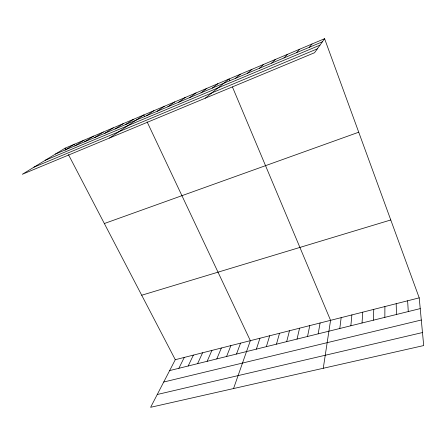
<?xml version="1.0" encoding="UTF-8"?>
<svg xmlns="http://www.w3.org/2000/svg" width="446" height="446" viewBox="0 0 446 446"><rect width="100%" height="100%" fill="white"/><g stroke="black" fill="none" stroke-linecap="round" stroke-linejoin="round"><path stroke-width="0.67" d="M384.848 317.351L384.898 306.558M373.363 320.195L373.754 309.379M362.035 322.999L362.749 312.172M350.851 325.764L351.888 314.926M339.807 328.496L341.157 317.647M323.266 368.268L330.564 320.334L232.433 86.948M318.154 333.848L320.1 322.982M307.528 336.479L309.769 325.602M297.042 339.072L299.561 328.195M286.683 341.636L289.476 330.748M276.453 344.161L279.514 333.273M266.351 346.659L269.674 335.771M256.378 349.129L259.946 338.235M233.553 388.555L250.34 340.672L147.102 121.87M236.492 354.046L240.561 343.152M226.585 356.499L230.894 345.6M216.801 358.918L221.35 348.019M207.139 361.31L211.917 350.411M197.595 363.668L202.595 352.775M188.167 365.999L193.386 355.111M178.852 368.307L184.282 357.419M419.212 297.856L175.289 359.699L150.62 407.304L423.7 345.561L419.212 297.856L324.588 38.696L65.088 148.167L22.3 174.297L314.581 52.712L324.588 38.696M309.379 47.265L312.027 43.992M296.59 52.645L299.651 49.216M283.99 57.941L287.458 54.356M271.586 63.159L275.438 59.429M259.366 68.299L263.597 64.425M247.324 73.361L251.929 69.347M235.466 78.351L240.422 74.198M205.333 98.159L229.082 78.981L229.857 80.821M212.263 88.107L217.899 83.703M200.912 92.885L206.877 88.353M189.728 97.585L196.006 92.935M178.701 102.223L185.285 97.462M167.83 106.795L174.709 101.922M157.109 111.305L164.279 106.321M146.539 115.748L153.987 110.664M109.487 138.031L143.841 114.945L144.727 116.83M125.532 124.585L133.521 119.299M115.09 128.978L123.347 123.592M104.799 133.304L113.306 127.824M94.647 137.574L103.405 132.005M84.634 141.783L93.632 136.125M74.761 145.937L83.993 140.189M65.027 150.034L74.476 144.203M55.416 154.071L322.369 41.801M45.174 160.326L319.994 45.135M33.935 167.194L317.351 48.831M104.347 223.53L358.735 132.211M141.705 295.235L390.774 219.967M169.647 370.581L420.227 308.604M163.715 382.027L421.297 320.011M157.26 394.493L422.473 332.549M65.088 148.167L66.002 149.923M68.45 154.617L175.289 359.699M407.627 300.794L408.274 311.559M396.187 303.693L396.483 314.475"/></g></svg>
